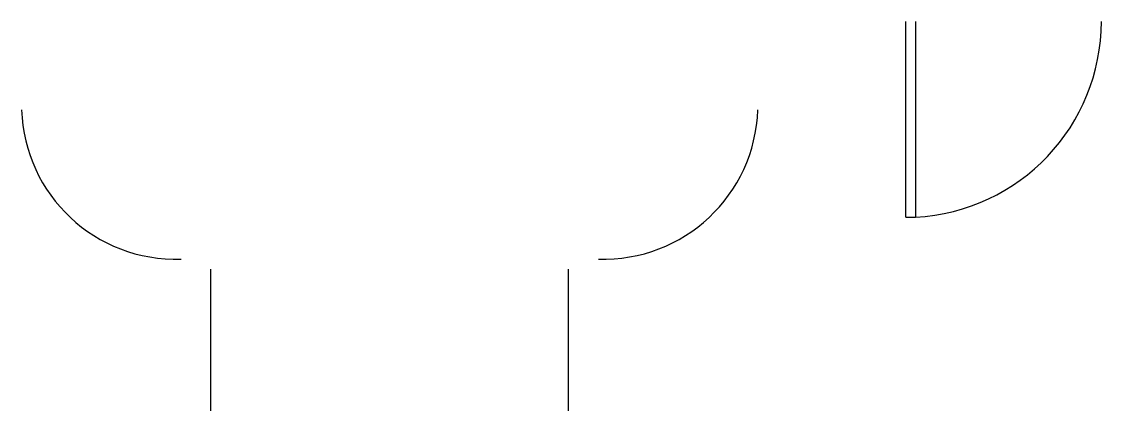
# Model space of a CAD drawing. Header units: inches. Extents: x -48459 to 205009, y 10398 to 54474.
# Drawn here: x 8430 to 13848, y 38853 to 40775 of the extents above; entities that cross this region are included whole.
import ezdxf

# ---------------------------------------------------------------- set-up
doc = ezdxf.new("R2010")
doc.units = ezdxf.units.IN
doc.header["$MEASUREMENT"] = 0
for name, color, linetype in [('AA-HATCH', 8, 'Continuous'), ('AR-DOOR', 8, 'Continuous'), ('AR-Hat', 8, 'Continuous')]:
    doc.layers.add(name, color=color, linetype=linetype)

msp = doc.modelspace()

# ---------------------------------------------------------------- linework, layer by layer
at = {"color": 8, "ltscale": 40}
for centre, start, end in [((9205.1, 40357.4), 181.8476, 271.8476), ((11348.9, 40357.4), 268.1524, 358.1524)]:
    msp.add_arc(centre, 775.4, start, end, dxfattribs=at)
at = {"layer": 'AA-HATCH'}
for p, q in [((9380.1, 37135.5), (9380.1, 39532.4)), ((11173.9, 35917.4), (11173.9, 39532.4))]:
    msp.add_line(p, q, dxfattribs=at)
at = {"layer": 'AR-DOOR'}
for p, q in [((12865.9, 39793.1), (12865.9, 40775.1)), ((12915.9, 40775.1), (12915.9, 39793.1)), ((12865.9, 39793.1), (12915.9, 39793.1))]:
    msp.add_line(p, q, dxfattribs=at)
at = {"layer": 'AR-Hat'}
msp.add_arc((12863.5, 40776.1), 984.3, 273.0467, 359.9461, dxfattribs=at)

doc.saveas('drawing.dxf')
